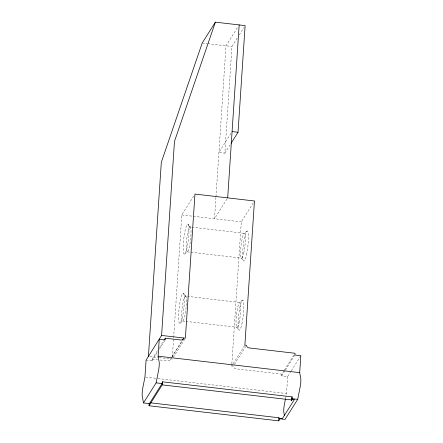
<?xml version="1.0" encoding="UTF-8"?>
<svg xmlns="http://www.w3.org/2000/svg" width="443" height="443" viewBox="0 0 443 443"><rect width="100%" height="100%" fill="white"/><g stroke="black" fill="none" stroke-linecap="round" stroke-linejoin="round"><path stroke-width="0.33" stroke-dasharray="2.21 1.66" d="M146.074 360.104L152.021 360.796L152.137 359.068L157.99 349.787M172.36 357.008L181.796 214.949L193.862 195.812M215.935 197.39L214.512 218.753L227.68 197.877M215.979 196.703L226.002 45.795L238.074 26.658M230.986 133.315L218.92 152.453L224.867 153.145L231.949 46.487L237.437 37.788M284.024 370.669L281.831 374.152L236.019 368.825A3.029 2.852 32.2 0 1 233.262 366.178L231.711 365.996L241.285 221.865L254.454 200.989M290.957 371.356L287.662 376.572L281.715 375.88L281.831 374.152M285.652 398.013L286.538 393.522L287.662 376.572M239.264 34.892L244.021 27.35M224.867 153.145L230.354 144.446M159.452 347.467L163.844 340.506M152.021 360.796L157.143 352.678M159.336 349.195L164.824 340.495M171.768 357.158L182.378 340.34M170.245 359.771L183.048 339.471M173.318 357.34L185.39 338.197M231.711 365.996L232.808 364.257M233.179 363.681L244.879 345.119M234.358 364.439L245.699 346.459M284.389 370.093L294.634 353.852M281.715 375.88L285.01 370.664M285.375 370.082L294.883 355.004M291.322 370.774L300.83 355.696M247.044 231.036L244.243 233.317L190.174 226.971L189.488 226.096L190.473 227.281M242.454 300.216L239.646 302.497L187.633 296.395M184.604 254.083L187.483 251.757M180.013 323.268L182.887 320.942M187.134 251.829L241.751 258.125M182.544 321.009L185.274 321.325M185.955 321.402L237.155 327.305M202.207 43.026L206.964 43.58M207.645 43.663L231.949 46.487M181.796 214.949L241.285 221.865M185.883 296.461L184.892 295.276L185.578 296.157L186.952 296.317M149.784 356.471L158.622 357.495M159.303 357.573L172.222 359.079M152.137 359.068L157.52 359.694M160.205 360.004L167.604 360.868A3.029 2.852 32.2 0 0 170.671 358.896M145.636 377.131L157.32 378.494M158.007 378.571L286.538 393.522M241.352 258.07L243.639 260.999M236.756 327.25L239.043 330.185M188.015 224.119A15.156 2.337 -83.4 0 1 186.99 247.886A15.156 2.337 -83.4 0 1 183.236 245.295A15.156 2.337 -83.4 0 1 188.015 224.119L190.174 226.971A12.531 1.933 -83.4 0 1 189.51 246.214A12.531 1.933 -83.4 0 1 186.287 245.012A12.531 1.933 -83.4 0 1 190.174 226.971M183.419 293.299A15.156 2.337 -83.4 0 1 182.394 317.072A15.156 2.337 -83.4 0 1 178.64 314.475A15.156 2.337 -83.4 0 1 183.419 293.299L185.578 296.157A12.531 1.933 -83.4 0 1 184.914 315.399A12.531 1.933 -83.4 0 1 181.691 314.192A12.531 1.933 -83.4 0 1 185.578 296.157M246.485 254.808A15.156 2.337 -83.4 0 0 247.504 231.041A15.156 2.337 -83.4 0 0 242.725 252.211A15.156 2.337 -83.4 0 0 246.485 254.808M241.889 323.988A15.156 2.337 -83.4 0 0 242.914 300.221A15.156 2.337 -83.4 0 0 238.135 321.396A15.156 2.337 -83.4 0 0 241.889 323.988M243.689 253.246A12.531 1.933 -83.4 0 0 244.641 233.372A12.531 1.933 -83.4 0 0 240.66 250.544A12.531 1.933 -83.4 0 0 243.689 253.246M239.093 322.432A12.531 1.933 -83.4 0 0 240.045 302.552A12.531 1.933 -83.4 0 0 236.064 319.724A12.531 1.933 -83.4 0 0 239.093 322.432"/><path stroke-width="0.66" d="M148.422 356.31L161.313 162.293L202.207 43.026L215.376 22.15L245.117 25.611L238.035 132.269L231.085 143.288M291.461 399.11L294.44 399.459L282.368 418.596L279.395 418.253L279.278 419.981L278.73 420.85L149.036 405.766L149.202 403.296M291.422 399.686L291.35 400.843L291.898 399.974L292.103 396.884L162.409 381.8L162.06 383.566L149.407 403.628L143.46 402.936L156.113 382.874L158.616 370.165A6.064 0.936 -83.4 0 0 159.159 362.014L158.118 356.178L159.242 339.227L165.189 339.919L165.305 338.186L180.772 339.986A3.029 2.852 32.2 0 0 183.839 338.02L182.743 339.759M143.46 402.936L142.253 396.12A6.064 0.936 -83.4 0 1 142.796 387.957L144.95 377.054L146.074 360.104L161.59 335.434L174.476 141.417L215.376 22.15M149.036 405.766L162.204 384.884L162.409 381.8M227.68 197.877L239.17 24.919M278.73 420.85L278.935 417.766L150.614 402.837M278.935 417.766L279.101 418.713L285.048 419.405L297.702 399.342L300.21 386.639A6.064 0.936 -83.4 0 0 300.747 378.483L299.706 372.646L300.83 355.696L294.883 355.004L294.999 353.27L249.187 347.943A3.029 2.852 32.2 0 1 246.43 345.302L244.879 345.119L254.454 200.989L194.959 194.067L185.39 338.197L161.59 335.434M292.103 396.884L291.754 398.65L297.702 399.342M285.525 398.656L284.384 404.426A6.064 0.936 -83.4 0 0 283.841 412.588L284.389 415.684M164.209 339.925L165.305 338.186M279.101 418.713L279.395 418.253M232.088 131.577L238.035 132.269M158.118 356.178L299.706 372.646M156.113 382.874L162.06 383.566M162.204 384.884L291.898 399.974"/></g></svg>
